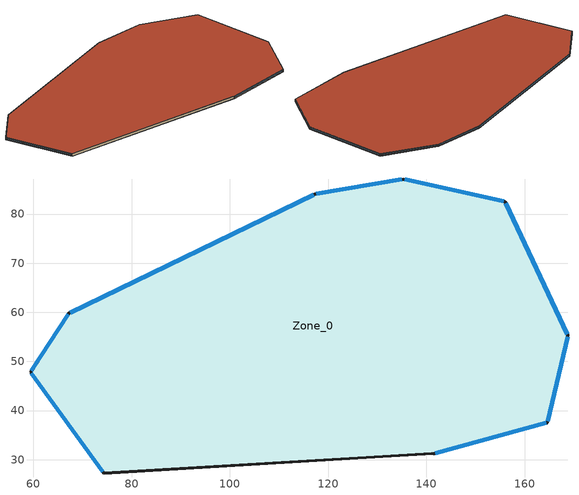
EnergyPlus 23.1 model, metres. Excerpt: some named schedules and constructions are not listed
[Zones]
Zone_0
 floor outside (90.1-2019 Nonresidential CZ 0 Exterior Floor (Mass)): 141.52,31.23 74.31,27.29 59.45,47.84 67.22,59.8 117.3,84.03 135.32,87.13 156.03,82.5 168.8,55.29 164.63,37.57 z63
 wall outside (90.1-2019 Nonresidential CZ 0 Exterior Wall (Mass)): 141.52,31.23 164.63,37.57 168.8,55.29 156.03,82.5 135.32,87.13 117.3,84.03 67.22,59.8 59.45,47.84 74.31,27.29 z63:64; 74.31,27.29,63 141.11,31.29,63 141.52,31.23,63 141.52,31.23,64 74.31,27.29,64
 window (90.1-2019 Nonresidential CZ 0 Glazing (Operable)): 141.8,31.3 164.35,37.49 / 168.68,55.55 156.16,82.23 / 117.03,83.9 67.49,59.93 / 59.62,47.61 74.13,27.53 z63.3:63.7; 164.7,37.85 168.73,55 / 155.74,82.56 135.61,87.07 / 135.03,87.08 117.59,84.08 / 67.07,59.56 59.6,48.09 z63.29:63.71
 roof outside (90.1-2019 Nonresidential CZ 0 Exterior Roof (Mass)): 141.52,31.23 164.63,37.57 168.8,55.29 156.03,82.5 135.32,87.13 117.3,84.03 67.22,59.8 59.45,47.84 74.31,27.29 141.11,31.29 z64
[EnergyManagementSystem:Sensor] Output:Variable Index Key=Environment
Name | Output:Variable
OutdoorTemp | Site Outdoor Air Drybulb Temperature
OutdoorRelHumid | Site Outdoor Air Relative Humidity
[ZoneHVAC:IdealLoadsAirSystem]
Zone_0 Ideal Loads Air: Maximum Heating Supply Air Temperature {C}=35; Minimum Cooling Supply Air Temperature {C}=12; Maximum Heating Supply Air Humidity Ratio {kgWater/kgDryAir}=0.01; Minimum Cooling Supply Air Humidity Ratio {kgWater/kgDryAir}=0.008; Heating Limit=LimitFlowRateAndCapacity; MaximumHeatingAirFlowRate [m3/s]=Autosize; MaximumSensibleHeatingCapacity [W]=Autosize; Cooling Limit=LimitFlowRateAndCapacity; MaximumCoolingAirFlowRate [m3/s]=Autosize; MaximumTotalCoolingCapacity [W]=Autosize; HeatingAvailabilitySchedule=Off; CoolingAvailabilitySchedule=CoolAvail_Zone_0; Dehumidification Control Type=Humidistat; Humidification Control Type=Humidistat; Design Specification Outdoor Air Object=Zone_0MinFreshAir; Demand Controlled Ventilation Type=OccupancySchedule; Outdoor Air Economizer Type=NoEconomizer; Heat Recovery Type=None; SensibleHeatRecoveryEffectiveness=0.7; LatentHeatRecoveryEffectiveness=0.65
[Schedule:Constant]
Off: Value=0
AllOn: Value=1
Zone_0Heating_SP_Sch: HeatingSetpoint=20
Zone_0Cooling_SP_Sch: CoolingSetpoint=26
[Schedule:Day:Hourly]
4b202076-3c28-4c82-9c04-a6a495f0d191: Fraction, 0, 0, 0, 0, 0, 0, 0, 0, 0, 0, 0, 0, 0, 0, 0, 0, 0, 0, 0, 0, 0, 0, 0, 0
0b8c0326-8bd0-45fe-b03e-297f6243c446: Fraction, 0, 0, 0, 0, 0, 0, 0, 0.2, 0.4, 0.6, 0.8, 0.8, 0.4, 0.6, 0.8, 0.8, 0.4, 0.2, 0, 0, 0, 0, 0, 0
bbaacf3e-7559-45db-a619-ec6ac1a51df1: Fraction, 0, 0, 0, 0, 0, 0, 0, 1, 1, 1, 1, 1, 1, 1, 1, 1, 1, 1, 0, 0, 0, 0, 0, 0
efeca8e7-29c6-4ae5-bc24-477d7af3ed02: Fraction, 0.1, 0.1, 0.1, 0.1, 0.1, 0.1, 0.1, 0.1, 0.1, 0.1, 0.1, 0.1, 0.1, 0.1, 0.1, 0.1, 0.1, 0.1, 0.1, 0.1, 0.1, 0.1, 0.1, 0.1
752296f0-da17-42cd-b2de-c6c1b0b13c63: Fraction, 0.1, 0.1, 0.1, 0.1, 0.1, 0.1, 0.1, 0.2, 0.4, 0.6, 0.8, 0.8, 0.4, 0.6, 0.8, 0.8, 0.4, 0.2, 0.1, 0.1, 0.1, 0.1, 0.1, 0.1
a90c3a7d-d561-4e88-9304-1309f2f5b7c4: Fraction, 1, 1, 1, 1, 1, 1, 1, 1, 0, 0, 0, 0, 0, 1, 0, 0, 0, 0, 0, 0, 0, 0, 0, 0
d9f7b2bb-ce32-41b4-bd48-2467b5920f5a: Fraction, 1, 1, 1, 1, 1, 1, 1, 1, 0, 0, 0, 0, 0, 0, 0, 0, 0, 0, 0, 0, 0, 0, 0, 0
c679e80e-e187-4de0-afcb-0fe5418baa16: Fraction, 1, 1, 1, 1, 1, 1, 1, 1, 0, 0, 0, 1, 1, 1, 1, 1, 0, 0, 0, 0, 0, 0, 0, 1
0a0839cf-3ae9-41cd-a03d-057b1f85007b: Fraction, 1, 1, 1, 1, 1, 1, 1, 1, 0, 0, 0, 0, 0, 0, 0, 0, 0, 0, 0, 0, 0, 0, 0, 1
d4902f50-d36c-4611-8744-05f3899d3a81: Fraction, 1, 1, 1, 1, 1, 1, 1, 1, 0, 0, 0, 0, 1, 1, 1, 0, 0, 0, 0, 0, 0, 0, 0, 0
ce071e62-5e5a-4421-93f8-b4aeab4f8a7b: Fraction, 1, 1, 1, 1, 1, 1, 1, 1, 0, 0, 0, 0, 0, 0, 0, 0, 0, 0, 0, 0, 0, 0, 1, 1
6ce1c73f-dd81-44bb-b3e8-c0c9d60c46d5: Fraction, 1, 1, 1, 1, 1, 1, 1, 0, 0, 0, 0, 0, 1, 1, 1, 1, 0, 0, 0, 0, 0, 0, 0, 1
65bbbe9e-91d4-4cf2-b31b-ca7e654597ff: Fraction, 1, 1, 1, 1, 1, 1, 1, 1, 0, 0, 0, 0, 1, 1, 1, 1, 1, 0, 0, 0, 0, 0, 0, 0
fae1b118-0296-4c52-8f3b-7c824febb3f4: Fraction, 1, 1, 1, 1, 1, 1, 1, 1, 0, 0, 0, 0, 1, 1, 1, 1, 1, 0, 0, 0, 0, 0, 0, 1
878747af-a5f3-4e55-9fd9-de7c2aa49e56: Fraction, 1, 1, 1, 1, 1, 0, 0, 0, 0, 0, 1, 1, 1, 1, 0, 0, 0, 0, 0, 0, 0, 0, 1, 1
b08cc5d3-bea0-444f-8786-da720f3bc2ec: Fraction, 1, 1, 1, 1, 1, 0, 0, 0, 0, 0, 0, 0, 0, 0, 0, 1, 1, 1, 1, 1, 1, 1, 1, 1
25ea3ea7-8a90-4fc1-b5de-1f4c9492b2b0: Fraction, 1, 1, 1, 1, 1, 1, 1, 0, 0, 0, 0, 0, 0, 0, 0, 0, 0, 0, 0, 0, 0, 0, 1, 1
1ff783de-1204-4da2-855d-d24501cab330: Fraction, 1, 1, 1, 1, 1, 1, 1, 0, 0, 0, 0, 0, 0, 0, 0, 0, 0, 0, 0, 0, 0, 0, 0, 1
84ac1ae6-be9c-4f00-94de-2dddad3b6f2e: Fraction, 1, 1, 1, 1, 1, 1, 1, 1, 1, 1, 1, 0, 0, 0, 0, 0, 0, 0, 0, 0, 1, 1, 1, 1
10dfe9ea-d424-4da3-a1f4-f7f7492f2381: Fraction, 1, 1, 1, 1, 1, 1, 0, 0, 0, 0, 0, 0, 0, 0, 0, 0, 0, 0, 0, 0, 0, 1, 1, 1
0cbebe47-c6d4-452d-913f-92984355483f: Fraction, 1, 1, 1, 1, 0, 0, 0, 0, 0, 0, 0, 0, 0, 0, 0, 0, 0, 0, 0, 0, 0, 1, 1, 1
e92f8d57-d3fc-4f28-ab82-5b8b0cc6dbbb: Fraction, 1, 1, 1, 1, 1, 1, 1, 1, 1, 1, 1, 1, 1, 1, 0, 0, 0, 0, 0, 0, 1, 1, 1, 1
9bee4051-cf95-46cf-b054-7a00ea332110: Fraction, 1, 1, 1, 1, 1, 1, 0, 0, 0, 0, 0, 0, 0, 0, 0, 0, 0, 0, 0, 0, 0, 0, 1, 1
73f640e3-efb8-45fc-9d4e-299565a10379: Fraction, 0, 1, 1, 1, 1, 1, 1, 1, 0, 0, 0, 0, 0, 1, 0, 0, 0, 0, 1, 1, 1, 1, 1, 1
78703160-713a-403d-8ef2-3f3ce06a14ba: Fraction, 1, 1, 1, 1, 1, 1, 0, 0, 0, 0, 0, 0, 1, 1, 0, 0, 1, 1, 1, 1, 1, 1, 1, 1
9498b012-a49a-467f-9b08-189a340cf39d: Fraction, 1, 1, 1, 1, 1, 1, 1, 1, 0, 0, 0, 0, 0, 0, 0, 0, 0, 0, 0, 0, 0, 1, 1, 1
109b3099-e46d-4cd2-81e5-3e60f5aefaee: Fraction, 1, 1, 1, 0, 0, 0, 0, 0, 0, 0, 0, 0, 0, 0, 0, 0, 0, 0, 0, 0, 0, 0, 0, 0
d7495d69-b7e2-4ec9-9356-875a133d10ff: Fraction, 1, 1, 1, 1, 1, 1, 1, 1, 0, 0, 0, 0, 1, 1, 1, 1, 0, 0, 0, 0, 0, 0, 0, 0
5cb59d84-8761-4677-bcba-14e7b1449b5d: Fraction, 0, 0, 0, 0, 0, 0, 0, 0, 1, 1, 1, 1, 1, 1, 1, 1, 0, 0, 0, 0, 0, 0, 0, 0
7a386284-6fc2-40a5-8d4b-d50813044365: Fraction, 0, 0, 0, 1, 1, 1, 1, 1, 0, 0, 0, 0, 0, 0, 0, 0, 0, 0, 0, 0, 0, 0, 0, 0
1426fbcb-9780-4d68-b2c5-cb00c53603ad: Fraction, 0, 0, 0, 1, 1, 1, 1, 1, 0, 0, 0, 0, 0, 1, 1, 1, 0, 0, 0, 0, 0, 0, 0, 0
0c405ee3-8e43-45b4-aa13-534e84af71a5: Fraction, 0, 1, 1, 1, 1, 1, 1, 1, 0, 0, 0, 0, 0, 1, 1, 0, 0, 0, 0, 0, 0, 0, 0, 0
4ee0b317-346b-48c6-8178-14238c22d751: Fraction, 0, 0, 0, 0, 1, 1, 1, 1, 0, 0, 0, 0, 0, 0, 0, 0, 0, 0, 0, 0, 0, 0, 0, 0
3ff4eb64-b860-4a95-b673-6c119b6731cc: Fraction, 1, 1, 1, 1, 1, 1, 1, 1, 1, 0, 1, 1, 1, 1, 1, 1, 1, 0, 0, 1, 1, 1, 1, 1
a51c5b3b-6daf-445a-8393-1037eb489ed0: Fraction, 1, 1, 1, 1, 1, 1, 1, 1, 0, 0, 0, 1, 1, 1, 1, 1, 0, 1, 1, 1, 1, 1, 1, 1
b9583c2b-6603-4a7f-8ed7-9e3dbb906b18: Fraction, 0, 1, 1, 1, 1, 1, 1, 1, 0, 0, 0, 0, 1, 1, 1, 0, 0, 0, 0, 0, 0, 0, 0, 0
6cf93cd8-6f75-4b31-a6bd-4ecafb8a92b1: Fraction, 0, 0, 0, 0, 0, 0, 0, 0, 0, 0, 0, 0, 1, 0, 0, 0, 0, 0, 0, 0, 0, 0, 0, 0
5897c31d-c666-4c7d-a4da-b61f4f0e404e: Fraction, 0, 1, 1, 1, 1, 1, 1, 1, 0, 0, 0, 0, 0, 0, 0, 0, 0, 0, 0, 0, 0, 0, 0, 0
4b772d1b-1413-48b8-af6a-889f3a234b0c: Fraction, 0, 1, 0, 0, 1, 0, 0, 0, 0, 0, 0, 1, 1, 1, 1, 1, 1, 0, 0, 0, 0, 0, 0, 0
480aa193-6611-4074-a8c1-a6942d3d3952: Fraction, 0, 0, 0, 0, 0, 0, 0, 0, 0, 0, 0, 0, 1, 0, 1, 0, 0, 0, 0, 0, 0, 0, 0, 0
92b422ba-87c7-4cf7-9ae7-f3ce3c885582: Fraction, 0, 0, 0, 0, 0, 0, 0, 0, 0, 0, 0, 1, 0, 0, 1, 1, 0, 0, 0, 0, 0, 0, 0, 1
87b56ecb-3057-41a7-9052-41be7a84920d: Fraction, 0, 0, 0, 1, 1, 1, 1, 1, 0, 0, 0, 1, 1, 1, 1, 0, 0, 0, 0, 0, 0, 1, 1, 0
bd4c92c5-efcc-47f4-969b-2a93bfda960e: Fraction, 0, 1, 1, 1, 1, 1, 1, 1, 0, 0, 0, 1, 1, 1, 1, 1, 0, 0, 1, 0, 0, 1, 1, 1
01c1a3f5-4dca-4e51-a230-9909e27f7a95: Fraction, 1, 1, 1, 1, 1, 1, 1, 1, 0, 0, 0, 1, 1, 1, 1, 0, 0, 0, 0, 1, 0, 0, 1, 1
0b6e2958-b197-49f8-b7aa-616d64d662bd: Fraction, 1, 1, 1, 1, 1, 1, 1, 1, 1, 1, 0, 0, 0, 0, 0, 0, 0, 0, 0, 1, 1, 1, 1, 1
e891e117-e941-427e-a47c-33de51da23ee: Fraction, 1, 1, 1, 1, 1, 1, 1, 1, 0, 0, 0, 1, 1, 1, 1, 1, 1, 0, 1, 1, 1, 1, 1, 1
798fa7e7-5014-4ec1-8f09-d0b4a826d1a5: Fraction, 1, 1, 0, 0, 1, 1, 0, 0, 0, 0, 0, 1, 0, 0, 1, 1, 0, 0, 0, 0, 0, 0, 0, 0
404be38d-442b-4200-bc1c-99a445a26f69: Fraction, 0, 1, 1, 0, 1, 1, 0, 0, 0, 0, 0, 1, 1, 1, 1, 1, 1, 0, 0, 0, 0, 0, 0, 0
e234ee8b-7f6a-422c-b26f-2866cc05ad4b: Fraction, 0, 0, 0, 0, 1, 1, 1, 1, 0, 0, 0, 1, 1, 1, 1, 1, 0, 0, 0, 0, 0, 0, 0, 0
11e29208-cf20-479d-838d-69f344f40d03: Fraction, 1, 1, 1, 1, 1, 1, 1, 1, 0, 0, 0, 1, 1, 1, 1, 1, 0, 0, 0, 0, 0, 0, 0, 0
afa892e8-1edd-4cc1-ac6c-8c15f64ca610: Fraction, 0, 0, 1, 1, 1, 1, 1, 0, 0, 0, 0, 1, 1, 1, 1, 1, 1, 0, 0, 0, 0, 0, 0, 0
1386c14a-ccc2-4b2b-b28f-6ee2dc927c59: Fraction, 0, 0, 0, 0, 0, 0, 0, 0, 0, 0, 0, 0, 0, 1, 0, 0, 0, 0, 0, 0, 0, 0, 0, 0
9e769dda-fd2c-41e0-b3a5-91cf960895a5: Fraction, 0, 0, 0, 0, 0, 0, 0, 0, 0, 0, 0, 1, 1, 1, 0, 0, 0, 0, 0, 0, 0, 0, 0, 0
1dc4e116-dde2-4a25-8904-b8ca2ce66a8f: Fraction, 0, 0, 0, 0, 0, 0, 0, 0, 0, 0, 0, 0, 1, 1, 1, 1, 0, 0, 0, 0, 0, 0, 0, 0
e6fa89c3-e520-4059-b474-dca5375f5153: Fraction, 0, 0, 0, 1, 1, 1, 1, 1, 0, 0, 0, 1, 1, 1, 1, 1, 0, 0, 0, 0, 0, 0, 0, 0
536434a5-f808-4639-a611-88ac450856ce: Fraction, 1, 1, 1, 0, 1, 1, 1, 1, 0, 0, 0, 1, 1, 1, 1, 1, 1, 0, 0, 0, 0, 0, 0, 1
e2c9fadb-7513-4928-bbf2-26072006261f: Fraction, 1, 1, 1, 1, 1, 1, 1, 1, 0, 0, 0, 1, 1, 1, 1, 1, 1, 0, 0, 0, 0, 0, 0, 1
aa70a774-873d-4de6-871c-2db3162b1dea: Fraction, 1, 1, 1, 1, 0, 0, 0, 1, 0, 0, 1, 1, 1, 1, 1, 1, 1, 0, 0, 0, 0, 0, 0, 0
845ed5cf-498c-41f5-a273-08918cad2a4b: Fraction, 1, 1, 1, 1, 0, 0, 0, 0, 0, 0, 0, 1, 1, 1, 1, 1, 1, 0, 0, 0, 0, 0, 0, 0
f5d95245-d89c-4372-868d-164739715c0c: Fraction, 0, 0, 0, 0, 0, 0, 0, 0, 0, 0, 0, 1, 1, 1, 1, 1, 0, 0, 0, 0, 0, 1, 1, 1
89fd3bfe-84b5-447a-a717-b7467002538f: Fraction, 1, 1, 1, 1, 1, 1, 1, 1, 1, 1, 0, 0, 0, 0, 1, 1, 0, 0, 0, 1, 1, 0, 1, 0
b707b4d5-8c93-4574-9543-5e84bf31eb9c: Fraction, 0, 1, 1, 1, 1, 1, 1, 1, 1, 1, 1, 1, 0, 1, 0, 1, 1, 1, 1, 1, 1, 1, 1, 1
6c5f5b92-cfb1-49f3-aa28-af9f7e744758: Fraction, 1, 1, 1, 1, 1, 1, 1, 1, 0, 0, 0, 1, 0, 1, 1, 0, 0, 0, 0, 1, 0, 1, 1, 1
455fd788-d918-48fd-9a10-b5318902fdd4: Fraction, 1, 1, 1, 1, 1, 1, 1, 1, 0, 0, 0, 1, 1, 1, 1, 1, 1, 1, 0, 0, 0, 0, 0, 0
90557fc4-8d7a-462c-a87e-bc42cac80b81: Fraction, 1, 0, 1, 1, 1, 0, 1, 1, 0, 0, 0, 1, 1, 1, 1, 1, 1, 0, 0, 0, 0, 0, 0, 0
63b5af77-f1e7-4fa2-9b05-8b1f493096e4: Fraction, 0, 0, 0, 0, 0, 1, 1, 0, 0, 0, 0, 0, 1, 1, 1, 1, 0, 0, 0, 0, 1, 1, 1, 0
ac66f0e6-c67d-4954-bb50-586ec10b2f4c: Fraction, 0, 1, 0, 1, 1, 1, 1, 1, 0, 0, 0, 1, 1, 1, 1, 1, 1, 0, 0, 0, 0, 0, 0, 0
5402c653-f9b6-4279-897c-1a3176009d6c: Fraction, 0, 1, 1, 1, 1, 1, 0, 1, 0, 0, 0, 1, 1, 1, 1, 1, 1, 1, 0, 0, 0, 0, 0, 0
4929ddeb-0a75-406f-8145-6e57b36812b0: Fraction, 0, 0, 0, 1, 1, 1, 1, 1, 0, 0, 0, 1, 1, 1, 1, 1, 1, 1, 0, 0, 0, 0, 0, 0
b0006796-805c-4aa4-a188-30774dabb10f: Fraction, 0, 0, 0, 0, 1, 1, 1, 1, 0, 0, 0, 1, 1, 1, 1, 1, 1, 1, 0, 0, 0, 0, 0, 0
0a3ba288-e023-493a-9963-f784d1728983: Fraction, 0, 0, 1, 1, 1, 1, 1, 1, 0, 0, 0, 1, 1, 1, 1, 1, 0, 1, 1, 1, 0, 1, 1, 1
b8065fdf-63f4-424d-a4e2-a43361d49fe5: Fraction, 0, 0, 0, 0, 1, 1, 1, 1, 0, 0, 1, 1, 1, 1, 1, 1, 1, 0, 0, 0, 0, 0, 0, 0
fdb4e9f7-08d6-4ec7-b24e-4019680e44c1: Fraction, 0, 0, 0, 0, 0, 1, 0, 0, 0, 1, 1, 1, 1, 1, 1, 1, 1, 1, 0, 0, 0, 0, 0, 0
77638831-9433-4dc9-b21f-815cae47cdf7: Fraction, 0, 0, 0, 1, 1, 1, 1, 0, 0, 0, 0, 1, 1, 1, 1, 1, 1, 1, 0, 0, 0, 0, 0, 0
8bec0f3d-fad7-4244-a27b-bac05c452973: Fraction, 1, 1, 1, 0, 1, 0, 1, 1, 0, 0, 0, 0, 1, 1, 1, 1, 1, 0, 0, 0, 0, 0, 0, 0
de7f9724-7c5f-40f1-ada8-3270a367f146: Fraction, 0, 0, 1, 1, 1, 1, 1, 1, 0, 1, 1, 1, 1, 1, 0, 1, 0, 0, 0, 1, 0, 0, 1, 1
9df3e5bd-5bce-47cf-b1ac-b499173c2080: Fraction, 1, 1, 1, 1, 1, 1, 0, 1, 0, 1, 1, 1, 1, 1, 1, 1, 1, 1, 0, 0, 0, 0, 0, 0
ccf0352b-1cc9-4215-8425-45950ec1eff7: Fraction, 0, 1, 1, 1, 1, 1, 0, 1, 0, 0, 0, 1, 1, 1, 0, 0, 0, 0, 0, 0, 0, 0, 0, 1
d3ebed36-bcd3-4b80-904f-1827dc509245: Fraction, 1, 1, 1, 1, 1, 1, 1, 1, 0, 1, 1, 1, 1, 1, 1, 0, 1, 0, 0, 1, 1, 1, 1, 1
1dd048c2-b80a-4c3a-8489-127b537777c8: Fraction, 1, 1, 1, 1, 1, 1, 1, 0, 0, 0, 0, 0, 1, 1, 1, 1, 0, 0, 0, 0, 0, 0, 1, 0
748acdd5-0314-4367-9fd5-dfd59f8a3764: Fraction, 0, 0, 1, 1, 1, 1, 1, 1, 0, 1, 1, 1, 1, 1, 1, 1, 1, 1, 1, 0, 0, 0, 0, 0
111da886-e7b8-48f1-bc35-709ce5cdeeeb: Fraction, 1, 1, 1, 1, 1, 1, 1, 1, 0, 0, 1, 1, 1, 0, 0, 0, 0, 0, 0, 1, 0, 1, 1, 1
0d73fc41-5ace-4b6d-a4ce-145592d0614b: Fraction, 1, 1, 1, 1, 1, 1, 1, 1, 0, 0, 0, 1, 1, 1, 1, 1, 0, 0, 0, 0, 0, 1, 1, 1
4c3a20b6-e4e6-45c9-9972-df1d8eff9777: Fraction, 1, 1, 1, 1, 1, 1, 1, 1, 0, 1, 1, 0, 1, 1, 1, 0, 0, 0, 0, 1, 1, 1, 1, 1
e790d8c0-3e82-4196-b659-4b794fa807f7: Fraction, 1, 1, 1, 1, 1, 1, 1, 1, 0, 0, 1, 1, 1, 1, 1, 1, 1, 1, 0, 0, 0, 0, 0, 0
6063e10a-e478-427b-93fb-b8e9f121dc7c: Fraction, 0, 1, 1, 0, 1, 1, 1, 1, 0, 1, 1, 1, 1, 1, 1, 1, 0, 1, 1, 1, 1, 1, 1, 1
fd59878a-509a-4b20-9086-68202768fc9c: Fraction, 1, 1, 0, 1, 1, 1, 1, 1, 0, 0, 1, 1, 1, 0, 0, 0, 1, 1, 0, 1, 1, 1, 1, 1
0a757a44-870c-4407-8a93-08edf1f1edfe: Fraction, 1, 1, 1, 1, 1, 1, 1, 1, 0, 0, 1, 1, 1, 1, 1, 0, 1, 1, 1, 1, 1, 1, 1, 1
ac9f5304-c5f7-4043-a583-c8cad7a9ce11: Fraction, 1, 1, 1, 1, 1, 1, 1, 1, 1, 0, 1, 1, 1, 1, 1, 0, 1, 0, 0, 1, 1, 1, 1, 1
747efe06-c7f4-4071-a068-d0611e8d8eb8: Fraction, 1, 1, 1, 1, 1, 1, 1, 1, 1, 1, 1, 1, 1, 1, 0, 0, 0, 0, 0, 0, 0, 1, 1, 1
f7640ad7-8070-4931-b4c1-ef7e78856e16: Fraction, 1, 1, 1, 1, 0, 0, 0, 0, 0, 0, 1, 1, 1, 1, 1, 1, 1, 0, 0, 0, 0, 0, 0, 0
a4c8c6bd-0e54-462a-8cee-4749ef4c4004: Fraction, 0, 1, 1, 1, 1, 1, 1, 1, 0, 0, 0, 1, 1, 1, 1, 1, 1, 1, 0, 0, 0, 0, 0, 0
b5d75e29-435a-4dbf-83e5-e2e7c2f39e2c: Fraction, 0, 1, 0, 0, 1, 0, 1, 0, 0, 0, 1, 1, 1, 1, 1, 1, 1, 0, 0, 0, 0, 0, 0, 0
fedbd9ad-cc78-4219-b0c8-4ea912b5ec18: Fraction, 0, 1, 1, 1, 1, 1, 1, 1, 0, 1, 1, 1, 1, 1, 1, 1, 1, 1, 0, 0, 0, 0, 0, 0
ab44dce0-72fa-4129-9ff9-fb27ee246436: Fraction, 0, 0, 0, 0, 1, 0, 0, 0, 0, 1, 1, 1, 1, 1, 1, 1, 1, 1, 1, 0, 0, 0, 0, 0
019e2ba1-32e7-496b-a0e9-8cf5ce2e1271: Fraction, 0, 0, 0, 0, 1, 1, 0, 1, 0, 0, 1, 1, 0, 1, 1, 1, 1, 1, 1, 1, 1, 1, 1, 1
2e50db42-72f7-4da3-9c7a-74d8616e7db1: Fraction, 1, 1, 1, 1, 1, 1, 1, 1, 0, 0, 0, 1, 1, 1, 1, 1, 1, 0, 0, 0, 0, 0, 0, 0
00f570d7-d5e4-4236-a7b8-85b6178ac330: Fraction, 0, 1, 1, 1, 1, 1, 1, 1, 0, 0, 1, 1, 1, 0, 0, 0, 0, 0, 0, 0, 0, 0, 0, 1
0b99a4ad-202d-4df3-921e-d9dc98292353: Fraction, 1, 1, 1, 1, 1, 1, 1, 1, 0, 0, 1, 1, 1, 1, 1, 1, 1, 0, 1, 0, 0, 0, 0, 0
1e595480-8ee9-40ef-af1b-29d4a04147e7: Fraction, 0, 0, 0, 0, 1, 1, 0, 0, 0, 0, 1, 1, 0, 0, 0, 1, 1, 0, 0, 1, 1, 1, 1, 1
41e5dfad-91a3-4ac5-a66a-cdb209d5dd46: Fraction, 1, 1, 1, 1, 1, 1, 1, 1, 0, 0, 0, 1, 1, 1, 1, 0, 0, 1, 1, 1, 1, 1, 1, 1
ff12adfb-ef66-4f56-8cde-3712b5510119: Fraction, 1, 1, 1, 1, 1, 1, 1, 1, 0, 0, 0, 1, 1, 1, 1, 0, 1, 1, 0, 0, 0, 0, 0, 0
0505baec-4ee5-43d5-8cb2-e55c09a9bb54: Fraction, 0, 0, 0, 0, 1, 0, 0, 0, 0, 1, 0, 1, 1, 1, 0, 1, 1, 1, 1, 1, 1, 1, 1, 1
ad130e13-66b6-4b1c-a907-ecdcfc641e4d: Fraction, 1, 1, 1, 1, 1, 1, 1, 1, 1, 0, 0, 1, 1, 1, 1, 1, 0, 0, 0, 0, 0, 0, 0, 0
2705e1ec-419d-4c06-904f-d841019ed117: Fraction, 1, 1, 1, 1, 1, 1, 1, 1, 0, 1, 1, 1, 1, 1, 1, 0, 0, 0, 0, 0, 0, 0, 0, 0
009e4c46-38d3-4004-89fa-5fac521d3743: Fraction, 1, 1, 1, 0, 1, 1, 0, 1, 0, 0, 0, 1, 1, 1, 0, 0, 0, 0, 0, 0, 0, 0, 0, 0
a9a3e983-fbf7-49bd-97fa-089a51f25b8e: Fraction, 0, 0, 0, 0, 0, 0, 0, 0, 1, 1, 1, 1, 1, 1, 1, 1, 1, 1, 1, 0, 0, 0, 0, 0
9134782c-4a08-4f73-9ff5-9ad4998a1be8: Fraction, 0, 0, 0, 0, 1, 0, 1, 1, 1, 1, 1, 1, 1, 1, 1, 1, 1, 1, 0, 0, 0, 0, 0, 0
52ce7417-0635-4b52-a07e-adc32f6815b8: Fraction, 0, 0, 0, 0, 0, 1, 1, 1, 1, 1, 1, 1, 1, 1, 1, 1, 1, 1, 1, 0, 0, 0, 0, 0
36718511-715b-41e6-90ac-643709a08c43: Fraction, 0, 0, 0, 0, 1, 0, 1, 0, 0, 1, 1, 1, 1, 1, 1, 1, 1, 1, 1, 0, 0, 0, 0, 0
ae8060bc-d096-4256-ba67-a14347e07e13: Fraction, 0, 0, 0, 0, 1, 1, 1, 1, 0, 1, 1, 1, 1, 1, 1, 1, 1, 1, 1, 0, 0, 0, 0, 0
142bfeca-6e68-44f9-bf6d-f41a79e79912: Fraction, 0, 0, 0, 0, 0, 0, 0, 0, 1, 1, 1, 1, 1, 1, 0, 0, 0, 0, 0, 1, 0, 0, 0, 0
13e7549c-5e65-4d15-9a1e-314f6c1a630f: Fraction, 0, 1, 0, 0, 1, 0, 1, 1, 0, 1, 1, 1, 1, 0, 1, 0, 0, 0, 0, 0, 0, 0, 0, 1
dbb1ea29-f1b9-4ab9-9751-922b13caff08: Fraction, 1, 0, 1, 1, 1, 1, 1, 0, 0, 1, 1, 1, 0, 0, 1, 1, 1, 0, 0, 0, 0, 0, 0, 0
5d98870f-3b33-46f4-8f5c-1609ecb3512c: Fraction, 1, 1, 0, 1, 1, 1, 1, 1, 0, 1, 1, 1, 1, 1, 1, 0, 0, 0, 0, 0, 0, 0, 0, 0
01d73007-85fa-4e1e-982f-c6640b69fa63: Fraction, 0, 1, 1, 1, 1, 1, 1, 1, 0, 1, 1, 1, 0, 1, 1, 1, 0, 1, 0, 1, 1, 0, 1, 0
7f3fc940-f184-40d5-a47f-b756b9cbc0f5: Fraction, 1, 1, 1, 1, 1, 1, 1, 1, 0, 0, 0, 0, 1, 0, 0, 0, 0, 0, 0, 0, 0, 0, 1, 0
292b83b6-52ec-4660-b2a3-6a720a9c97d5: Fraction, 1, 1, 0, 1, 1, 1, 1, 1, 0, 1, 1, 1, 1, 1, 1, 1, 1, 1, 0, 0, 0, 0, 0, 0
aef7271a-1886-4fbb-87e7-3285732d9649: Fraction, 0, 0, 0, 0, 0, 0, 0, 0, 0, 1, 1, 0, 0, 1, 1, 0, 0, 0, 0, 0, 0, 1, 1, 1
2bf0b408-8476-4e49-bc42-4cb6dea446f8: Fraction, 1, 1, 1, 1, 1, 1, 0, 0, 0, 0, 1, 1, 1, 1, 1, 1, 1, 1, 0, 0, 0, 0, 0, 0
8de448b2-f85a-4780-a7c9-39a0e3022fd1: Fraction, 0, 0, 0, 0, 0, 0, 0, 0, 0, 0, 1, 1, 1, 1, 1, 1, 1, 1, 0, 0, 0, 0, 0, 0
dc9c78bf-c1a1-4677-8eb6-4632168dd3d3: Fraction, 0, 0, 0, 1, 1, 1, 0, 0, 0, 0, 0, 0, 1, 1, 0, 0, 1, 1, 0, 0, 0, 1, 1, 1
6445c016-b4ac-435c-ac1e-59c6e9f2afa5: Fraction, 1, 1, 1, 1, 1, 1, 1, 1, 0, 1, 1, 1, 0, 0, 0, 0, 0, 0, 0, 0, 0, 0, 0, 1
72102ee4-0920-48b5-9e0f-06b2819feaa6: Fraction, 1, 1, 1, 1, 1, 1, 1, 1, 1, 0, 0, 0, 1, 1, 1, 1, 0, 0, 0, 0, 0, 0, 1, 1
8451dcb0-3c64-4d6f-a85f-7d646b7a1727: Fraction, 1, 1, 1, 1, 1, 1, 1, 1, 0, 0, 1, 1, 1, 1, 1, 1, 1, 0, 0, 0, 0, 0, 0, 0
81f752e7-4bd3-4ae2-8252-fcd433a1cdd9: Fraction, 1, 1, 1, 1, 1, 1, 1, 1, 0, 0, 1, 1, 1, 1, 0, 0, 1, 1, 1, 1, 1, 1, 1, 1
27576e21-c9e6-4cdb-bac6-775051c1796e: Fraction, 1, 1, 1, 1, 1, 1, 1, 1, 0, 0, 1, 1, 1, 1, 0, 0, 0, 1, 1, 1, 1, 1, 1, 1
89c322a1-ace3-4bb2-8e1e-2457362554e4: Fraction, 0, 0, 0, 0, 1, 1, 1, 1, 0, 0, 0, 0, 0, 0, 0, 0, 0, 0, 0, 0, 0, 0, 1, 1
6e4468f4-04d3-4786-985d-b809b9bdf9ff: Fraction, 1, 1, 1, 1, 1, 1, 1, 1, 1, 1, 1, 1, 1, 1, 1, 1, 1, 1, 1, 0, 0, 0, 0, 0
533983d1-b3b6-427e-b11d-a232e679d2fc: Fraction, 0, 0, 0, 0, 0, 0, 0, 0, 0, 0, 1, 1, 1, 1, 1, 0, 0, 0, 0, 0, 0, 1, 1, 1
d29f04af-c70c-459f-9b0f-324a11b383c1: Fraction, 1, 1, 1, 1, 1, 1, 1, 1, 1, 0, 0, 0, 1, 1, 1, 1, 1, 0, 0, 0, 0, 0, 0, 0
c8196791-ff7b-48a6-a2db-faa66940cb04: Fraction, 0, 1, 0, 0, 0, 1, 1, 1, 0, 0, 1, 1, 1, 0, 0, 0, 0, 0, 0, 0, 0, 0, 0, 0
2c093872-bd2a-4f00-bc26-6faedd8490ec: Fraction, 1, 1, 1, 1, 1, 1, 1, 1, 1, 0, 0, 0, 0, 0, 0, 0, 1, 1, 0, 0, 0, 0, 0, 0
462a080c-58de-428d-8e50-cf25840bacff: Fraction, 0, 0, 0, 1, 1, 0, 0, 0, 0, 1, 1, 1, 0, 0, 0, 0, 0, 0, 0, 0, 0, 0, 0, 0
302952f6-6941-40d1-af31-7c7e5cd8ccea: Fraction, 0, 0, 0, 0, 0, 0, 0, 0, 0, 1, 1, 1, 0, 0, 0, 0, 0, 0, 0, 0, 1, 1, 1, 1
9657dbf8-31f1-4692-8b0d-f771e33f6f8a: Fraction, 1, 1, 1, 1, 1, 1, 1, 1, 0, 0, 1, 1, 1, 1, 1, 1, 1, 1, 1, 0, 0, 0, 0, 0
9e24edca-e979-41be-958f-1de413102f06: Fraction, 0, 1, 1, 1, 1, 1, 0, 0, 0, 1, 1, 1, 1, 1, 1, 1, 1, 0, 0, 0, 0, 0, 0, 0
7740b6af-1a71-4bfe-97ee-7cd1aca3ed24: Fraction, 0, 1, 1, 1, 1, 1, 1, 1, 1, 0, 0, 1, 1, 1, 1, 1, 0, 0, 0, 0, 0, 0, 0, 0
734ecc7c-9500-472e-aa2e-a4662c444492: Fraction, 0, 0, 0, 0, 0, 0, 0, 0, 0, 0, 0, 0, 1, 1, 1, 1, 0, 0, 0, 0, 0, 0, 0, 1
a48424a2-5bdb-4934-8ce4-c7a81336ed07: Fraction, 0, 0, 0, 0, 0, 0, 0, 0, 0, 0, 0, 0, 1, 1, 1, 1, 1, 1, 0, 0, 0, 0, 0, 0
a1efad91-11f1-4081-978b-56846ac20bd6: Fraction, 0, 0, 1, 1, 1, 1, 1, 1, 0, 0, 0, 0, 0, 0, 0, 0, 0, 0, 0, 0, 0, 0, 0, 0
5301e01b-5a54-420e-a55b-6826bdb793ab: Fraction, 0, 0, 0, 0, 0, 0, 0, 0, 0, 0, 0, 0, 0, 0, 0, 0, 0, 0, 0, 0, 0, 0, 1, 1
e82ad83c-59a8-4b78-80c3-2c24257e7290: Fraction, 0, 0, 0, 1, 1, 1, 1, 1, 1, 0, 0, 0, 0, 0, 0, 0, 1, 0, 0, 0, 0, 0, 0, 0
893e3896-7c8c-4a15-a1df-a3e28f0615a4: Fraction, 0, 0, 0, 1, 1, 1, 1, 1, 0, 0, 1, 1, 1, 1, 1, 1, 1, 0, 0, 0, 0, 0, 0, 0
e133a2bd-a133-4be5-b98a-73ed6cf4e07d: Fraction, 0, 1, 1, 1, 1, 1, 1, 0, 0, 0, 1, 1, 1, 1, 1, 1, 1, 1, 0, 0, 0, 0, 0, 0
54e53fd7-310c-4188-8dbe-6aaac300e4cb: Fraction, 0, 0, 0, 0, 0, 0, 0, 0, 0, 1, 1, 1, 1, 1, 1, 1, 0, 0, 0, 0, 0, 0, 0, 0
f093bd9a-b455-4eb7-9d11-4d8c4cd2ca31: Fraction, 0, 1, 1, 1, 1, 1, 1, 1, 1, 1, 1, 0, 1, 1, 1, 1, 1, 1, 0, 0, 0, 0, 0, 0
b82e34a8-10e8-4c8c-8208-34d76ca9b178: Fraction, 0, 1, 0, 1, 0, 0, 0, 1, 0, 0, 1, 1, 1, 1, 1, 1, 1, 1, 1, 0, 1, 1, 0, 0
af3fb3fb-0133-4a2f-b77f-be090f54bae1: Fraction, 0, 0, 0, 0, 0, 0, 0, 0, 0, 0, 1, 1, 1, 1, 1, 1, 1, 1, 1, 1, 0, 0, 0, 0
cf851f29-aad9-4d6b-a572-dca868a58ee6: Fraction, 0, 0, 0, 0, 0, 0, 0, 0, 1, 1, 1, 1, 1, 1, 1, 1, 1, 0, 0, 0, 0, 0, 0, 0
d848ca9c-a778-4602-8555-b5c421456f23: Fraction, 0, 0, 0, 0, 0, 0, 0, 0, 0, 0, 1, 0, 0, 1, 1, 1, 1, 1, 1, 0, 0, 0, 0, 0
179349a3-da19-4bc9-9ec7-0eb2f815f57d: Fraction, 0, 0, 0, 1, 1, 0, 0, 0, 0, 1, 1, 1, 1, 0, 0, 0, 0, 0, 0, 0, 0, 0, 1, 0
fd853a6a-577f-455d-87b9-98466bf63537: Fraction, 0, 1, 1, 1, 1, 0, 1, 1, 0, 0, 0, 0, 1, 1, 1, 1, 1, 1, 1, 0, 0, 0, 0, 0
00a54d6e-1e6e-43fc-807f-80e0bcbd2fa3: Fraction, 0, 1, 0, 0, 1, 0, 1, 0, 0, 1, 1, 1, 1, 1, 1, 1, 1, 1, 1, 1, 0, 0, 0, 0
5a46af73-4320-425b-8502-2b503056ca26: Fraction, 0, 0, 0, 0, 0, 0, 0, 0, 0, 1, 1, 1, 1, 1, 1, 1, 1, 1, 1, 1, 1, 0, 0, 0
faa84f62-cb30-4410-990b-8318558cc3b8: Fraction, 0, 0, 0, 0, 0, 0, 0, 0, 1, 1, 1, 1, 1, 1, 1, 1, 1, 1, 1, 1, 1, 0, 0, 0
69785607-eff4-4412-af2e-0613d700eb45: Fraction, 0, 0, 0, 0, 0, 0, 0, 1, 0, 1, 0, 0, 1, 1, 1, 0, 0, 1, 0, 0, 0, 0, 0, 0
47cef213-2b29-418e-80bf-5332ac226853: Fraction, 0, 0, 0, 1, 1, 1, 1, 0, 0, 0, 0, 1, 1, 1, 1, 1, 1, 0, 0, 0, 0, 0, 0, 0
94b70991-2dd4-4592-beb3-a1143c4b9f18: Fraction, 0, 1, 0, 0, 0, 0, 0, 0, 0, 1, 1, 1, 1, 1, 1, 1, 1, 1, 1, 0, 1, 0, 0, 0
a1b182a9-f040-4dfd-afe0-c1987ce8bc93: Fraction, 0, 0, 0, 0, 0, 0, 0, 0, 0, 0, 0, 1, 1, 1, 1, 1, 1, 0, 1, 1, 1, 1, 1, 0
51fe78c4-c035-4d26-a51e-a9a6208728ed: Fraction, 0, 1, 1, 0, 1, 0, 0, 1, 0, 0, 0, 1, 1, 1, 0, 0, 1, 0, 0, 1, 1, 1, 1, 0
161ffa48-3bbe-4df3-a1a6-b5d9ecd5618b: Fraction, 1, 1, 1, 1, 1, 1, 1, 1, 0, 0, 0, 1, 1, 1, 1, 1, 1, 1, 0, 0, 0, 0, 1, 1
5d672104-29e2-4065-89f5-35e584eb6a98: Fraction, 0, 1, 0, 0, 1, 1, 1, 1, 0, 0, 1, 1, 1, 0, 0, 0, 0, 1, 0, 1, 1, 0, 1, 1
4d5f5918-2727-40bd-86d7-d23eb5bb89a9: Fraction, 1, 1, 1, 1, 0, 0, 0, 0, 0, 0, 0, 1, 1, 0, 1, 1, 1, 1, 1, 0, 0, 0, 0, 0
3aaddcd1-7e31-4871-8a54-fd15bef79359: Fraction, 0, 0, 0, 0, 1, 1, 1, 1, 1, 0, 1, 1, 1, 0, 1, 1, 1, 0, 0, 0, 0, 0, 0, 0
606c3cb4-cf25-4225-9f60-fb8d15bbbecc: Fraction, 0, 1, 1, 1, 1, 1, 1, 1, 0, 0, 0, 1, 1, 1, 1, 1, 0, 0, 0, 0, 0, 0, 0, 0
a259c199-a659-4d3d-84e3-d4217fb17ed2: Fraction, 0, 0, 0, 0, 0, 0, 0, 0, 0, 0, 0, 1, 1, 0, 1, 1, 1, 1, 0, 0, 0, 0, 0, 0
10d89d0b-db72-4873-95cf-81a332da72e2: Fraction, 0, 0, 0, 0, 0, 0, 0, 0, 0, 1, 0, 1, 1, 1, 1, 1, 1, 1, 0, 0, 0, 0, 0, 0
e2ac4e2c-116f-4919-9889-c5433dc3488e: Fraction, 0, 0, 0, 0, 0, 0, 0, 0, 0, 0, 1, 1, 1, 0, 1, 1, 1, 1, 0, 0, 0, 0, 0, 0
27c5b07a-9f70-4a01-ad27-7d56866f9097: Fraction, 0, 0, 0, 0, 0, 0, 1, 1, 1, 0, 1, 0, 0, 0, 0, 0, 0, 0, 0, 1, 0, 0, 0, 0
9d7c8828-e18b-4d0b-8df1-76cab1feb5cb: Fraction, 1, 0, 0, 0, 1, 0, 0, 0, 0, 0, 1, 1, 0, 1, 1, 1, 1, 0, 0, 0, 0, 0, 0, 0
3cf0ce9d-2594-4689-9f76-0f618d73a653: Fraction, 0, 0, 0, 0, 0, 0, 0, 0, 0, 1, 1, 1, 0, 0, 1, 1, 1, 1, 0, 0, 0, 0, 0, 0
266ac6e8-72b7-42f3-b00a-93a7ecac5812: Fraction, 0, 0, 0, 0, 0, 0, 0, 0, 0, 1, 1, 1, 1, 1, 1, 1, 1, 1, 1, 0, 0, 0, 0, 0
b78a4483-1e62-4355-ae37-cba2d4cd36a1: Fraction, 0, 0, 0, 0, 0, 0, 0, 0, 0, 1, 1, 1, 0, 0, 1, 1, 1, 0, 0, 0, 0, 0, 0, 0
3f912683-ac43-4791-b5c6-0f732fe430d8: Fraction, 0, 0, 0, 0, 1, 0, 0, 0, 0, 0, 1, 1, 1, 1, 1, 1, 1, 1, 0, 0, 0, 0, 1, 0
f25eadea-7f6f-4de0-acde-ff12e892404e: Fraction, 0, 1, 1, 1, 1, 1, 1, 0, 0, 0, 1, 1, 1, 0, 0, 0, 0, 0, 1, 1, 1, 1, 1, 1
ddf8fa0c-325a-4fdb-bde0-cf91bad965a6: Fraction, 1, 1, 1, 1, 1, 1, 0, 0, 0, 0, 1, 1, 1, 0, 1, 1, 1, 1, 0, 0, 0, 0, 0, 0
966f9b34-1513-43de-9c01-5dced82e60c3: Fraction, 0, 1, 1, 1, 1, 1, 1, 1, 0, 0, 0, 0, 0, 0, 1, 1, 0, 0, 0, 0, 0, 0, 0, 0
c02b2f88-813b-4586-bb5e-17821bf0091a: Fraction, 1, 0, 1, 1, 1, 1, 1, 1, 0, 0, 1, 1, 1, 1, 1, 1, 1, 1, 1, 1, 1, 1, 1, 1
35706eac-3f3e-493d-8e2d-b3a743d1290a: Fraction, 1, 1, 1, 1, 1, 1, 1, 1, 1, 1, 0, 0, 1, 0, 0, 0, 0, 0, 0, 0, 0, 0, 0, 1
e011cb5a-3831-43c6-8e2f-f1c5812edb00: Fraction, 1, 1, 1, 1, 1, 1, 1, 1, 0, 0, 0, 0, 0, 0, 1, 1, 0, 0, 0, 0, 1, 0, 0, 1
98b926ff-d62f-4141-b284-dea33210fd22: Fraction, 1, 1, 1, 1, 1, 1, 1, 1, 0, 0, 0, 0, 0, 0, 1, 1, 0, 0, 0, 0, 0, 0, 0, 0
97d59357-9224-43ec-b6b0-10cb42debad7: Fraction, 0, 1, 0, 1, 1, 1, 1, 1, 0, 0, 0, 1, 1, 1, 0, 0, 0, 0, 0, 0, 0, 0, 0, 0
222fcbf9-bad1-4623-a990-528a876a93b6: Fraction, 0, 1, 1, 1, 1, 1, 1, 1, 1, 0, 0, 1, 1, 1, 1, 1, 1, 0, 0, 0, 0, 0, 0, 0
f085588c-0e0c-4ec6-b577-4b41f619a955: Fraction, 0, 0, 0, 1, 1, 1, 1, 1, 0, 0, 0, 1, 1, 1, 1, 1, 1, 1, 1, 0, 0, 0, 0, 0
29d0b029-afe1-430e-a6cb-26b54602ff11: Fraction, 0, 0, 0, 1, 1, 1, 1, 1, 0, 0, 1, 1, 1, 0, 1, 1, 1, 0, 1, 1, 1, 1, 1, 1
2c9dea19-57aa-485b-9402-2bfeccc3d4a0: Fraction, 1, 0, 1, 1, 1, 1, 1, 1, 0, 0, 0, 0, 1, 0, 1, 0, 0, 0, 0, 0, 0, 0, 0, 0
f129eaa6-f6e9-40ab-aaed-af958a976dc3: Fraction, 0, 0, 0, 0, 0, 0, 0, 0, 0, 0, 0, 0, 0, 1, 1, 1, 0, 0, 0, 0, 0, 0, 0, 0
44e2d705-90e5-4bae-9ed5-fe477c7df88f: Fraction, 0, 0, 0, 0, 1, 0, 0, 0, 0, 0, 0, 1, 1, 1, 1, 1, 1, 0, 0, 0, 0, 0, 0, 0
5b51d1d9-c31c-4c82-8d6e-a0776af710b2: Fraction, 0, 0, 0, 0, 1, 0, 0, 0, 0, 1, 1, 0, 0, 1, 1, 1, 1, 1, 1, 1, 1, 1, 1, 1
4b7b710c-b8c9-46e8-bdf9-a25f43ebd68d: Fraction, 1, 1, 1, 1, 1, 1, 1, 1, 1, 0, 0, 1, 0, 1, 1, 1, 1, 1, 1, 0, 0, 0, 0, 1
f89baa6f-a406-4a5e-be97-72bf067c03f2: Fraction, 1, 1, 1, 1, 1, 1, 1, 1, 0, 0, 0, 0, 0, 0, 1, 1, 1, 0, 0, 0, 0, 0, 0, 0
bb9d1069-4cc0-4f4b-9962-3799ef5808f9: Fraction, 0, 0, 1, 0, 0, 0, 0, 1, 0, 0, 0, 0, 0, 1, 1, 1, 1, 0, 0, 0, 0, 0, 1, 0
ac758a45-558b-4a3f-b391-4dedf9531bed: Fraction, 0, 0, 1, 1, 1, 1, 1, 1, 0, 0, 0, 1, 1, 1, 1, 1, 1, 1, 0, 0, 0, 0, 0, 0
4d0fc2bd-01c4-4010-ac32-d4d20ad5091f: Fraction, 0, 0, 1, 1, 1, 1, 1, 1, 0, 0, 1, 1, 1, 1, 1, 1, 1, 1, 1, 0, 0, 0, 0, 0
d6dfe5f5-5b08-4e3b-bbcc-b22bbd33464e: Fraction, 0, 0, 1, 1, 1, 1, 1, 1, 0, 1, 1, 1, 1, 1, 1, 1, 1, 1, 0, 0, 0, 0, 0, 0
114c655b-8454-407f-a592-2e7bd663f03a: Fraction, 0, 0, 1, 1, 1, 1, 1, 1, 0, 0, 1, 1, 1, 1, 1, 1, 1, 1, 0, 0, 0, 0, 0, 0
131d89ee-4f69-4f03-9297-b4e784f8fab4: Fraction, 0, 0, 1, 1, 1, 1, 1, 1, 0, 1, 0, 1, 1, 1, 1, 1, 1, 1, 0, 0, 0, 0, 0, 0
dfa09a60-8c9d-457b-bd3f-55cd71a7cd56: Fraction, 0, 0, 0, 0, 0, 0, 0, 0, 0, 0, 0, 1, 1, 1, 1, 1, 1, 1, 0, 0, 0, 0, 0, 0
7c74e592-af6d-4a19-8566-78be94eb7f2e: Fraction, 0, 0, 0, 0, 0, 0, 0, 0, 0, 1, 1, 1, 1, 1, 1, 1, 1, 0, 0, 0, 0, 0, 0, 0
e24b0b1d-a4e0-4296-a320-8be8f89f37a4: Fraction, 0, 1, 1, 1, 1, 1, 1, 1, 1, 1, 1, 1, 0, 0, 0, 1, 1, 0, 0, 0, 0, 0, 0, 0
8a318865-c743-40ae-9cd0-846614e517aa: Fraction, 0, 1, 0, 1, 1, 1, 1, 1, 1, 0, 0, 0, 1, 1, 1, 1, 1, 0, 0, 0, 0, 0, 0, 1
6cb0c502-b60c-4a19-bd09-2014add3e2c6: Fraction, 0, 0, 0, 1, 1, 1, 0, 1, 0, 0, 0, 1, 0, 0, 0, 0, 0, 0, 0, 0, 0, 0, 0, 0
fd87b867-e52b-467c-bb70-4d75508e7d97: Fraction, 1, 1, 1, 1, 1, 1, 1, 1, 0, 0, 0, 1, 1, 0, 0, 0, 0, 0, 0, 0, 0, 0, 0, 0
41ad4bdd-2efd-40c0-98c7-844a8fc8f5e4: Fraction, 0, 0, 0, 0, 0, 0, 1, 1, 0, 0, 0, 0, 1, 1, 1, 0, 0, 0, 0, 0, 0, 0, 0, 0
f48b411d-13c2-465d-bf01-c9fc285f1e68: Fraction, 0, 0, 1, 1, 1, 1, 1, 1, 0, 0, 0, 0, 1, 1, 1, 1, 0, 0, 0, 0, 0, 0, 0, 0
81b9996d-ae38-403a-a6e8-bf62cec5ceba: Fraction, 0, 0, 0, 1, 1, 1, 0, 0, 0, 0, 0, 1, 1, 1, 1, 1, 1, 1, 0, 0, 0, 0, 0, 0
15888ae7-a93e-48fe-8e0a-3a487262ea6c: Fraction, 0, 0, 0, 1, 1, 1, 0, 0, 0, 0, 1, 1, 1, 1, 1, 1, 1, 1, 1, 0, 0, 0, 0, 0
3621baad-c053-4119-84cc-199fe9b7460e: Fraction, 0, 0, 0, 0, 0, 1, 1, 0, 0, 0, 0, 0, 0, 0, 0, 0, 0, 0, 0, 0, 0, 0, 0, 0
61708074-ff4f-4f40-b8e9-60fe78dba2ad: Fraction, 0, 0, 0, 0, 0, 0, 0, 0, 0, 0, 0, 0, 1, 0, 1, 1, 1, 1, 0, 0, 0, 0, 0, 0
9dcf4a59-0358-4342-b184-8bac430b4363: Fraction, 0, 0, 0, 0, 0, 1, 1, 1, 0, 0, 0, 1, 1, 1, 1, 1, 0, 0, 0, 0, 0, 0, 0, 0
97e52a39-b9d3-440f-924e-7b9934e8ec92: Fraction, 0, 0, 0, 0, 0, 0, 0, 0, 0, 1, 0, 1, 1, 1, 0, 1, 0, 0, 0, 0, 0, 0, 0, 0
c07f0ddf-b380-4113-beee-502d0c1d737b: Fraction, 0, 0, 0, 0, 1, 0, 1, 0, 0, 0, 1, 1, 1, 0, 1, 1, 1, 0, 0, 0, 1, 1, 1, 1
7ea64a46-ce87-4f7a-965d-84709a6459a8: Fraction, 1, 1, 0, 0, 1, 1, 1, 1, 0, 0, 0, 0, 0, 0, 0, 0, 0, 0, 0, 0, 0, 0, 0, 0
598a870b-7570-44f8-b459-483f35e2cf63: Fraction, 0, 0, 0, 0, 0, 1, 0, 1, 0, 0, 0, 1, 1, 1, 1, 1, 0, 0, 0, 1, 1, 1, 1, 1
1ed9beab-7e9a-42e7-8a58-f01fe0b1b63e: Fraction, 1, 1, 1, 0, 0, 1, 1, 1, 0, 0, 0, 0, 0, 0, 0, 0, 0, 0, 0, 0, 0, 0, 0, 0
ef276571-354d-420b-ba9c-87198c6075d3: Fraction, 0, 0, 0, 0, 1, 0, 1, 1, 1, 0, 0, 0, 1, 0, 0, 0, 0, 0, 0, 0, 0, 0, 0, 0
464d86c0-d661-4ac0-817f-2ecafc57f580: Fraction, 0, 0, 0, 1, 0, 0, 0, 0, 0, 0, 0, 1, 1, 0, 1, 1, 0, 1, 0, 0, 0, 0, 0, 0
d3985e21-7eef-4ba3-b60e-5ffc3ec48e12: Fraction, 0, 0, 0, 0, 0, 0, 0, 0, 0, 0, 0, 1, 1, 0, 0, 0, 0, 0, 0, 0, 0, 0, 0, 1
8f947cd7-6e56-4996-a9e6-0ff7f4e6f2d5: Fraction, 1, 0, 1, 1, 1, 1, 1, 1, 0, 0, 0, 1, 1, 1, 1, 1, 0, 0, 0, 0, 0, 0, 0, 0
75f2b0b5-8d6e-4dd4-a546-02a8c9150f82: Fraction, 0, 1, 1, 1, 1, 1, 1, 1, 0, 0, 1, 0, 0, 0, 1, 0, 0, 0, 0, 0, 1, 1, 1, 1
d35b1387-07c7-442d-a01b-81c2a9deac82: Fraction, 1, 1, 1, 0, 1, 0, 0, 0, 0, 0, 0, 0, 1, 1, 1, 1, 0, 1, 0, 0, 0, 0, 0, 0
45f65e19-a52f-4c5a-a9c8-1b3f90dee92d: Fraction, 0, 0, 0, 0, 0, 0, 1, 1, 0, 0, 0, 1, 1, 0, 0, 0, 0, 0, 0, 0, 0, 0, 0, 0
be06482d-4ae9-45d0-9924-d762a62f08a3: Fraction, 0, 1, 1, 1, 1, 1, 0, 1, 1, 1, 1, 0, 0, 0, 0, 0, 0, 0, 0, 0, 0, 0, 0, 0
ec524b54-62cd-40e4-b975-e62bc6edd67f: Fraction, 0, 0, 0, 1, 0, 1, 1, 0, 0, 0, 0, 1, 0, 1, 1, 1, 1, 1, 1, 0, 0, 0, 0, 0
1e98331a-df67-4197-a507-ea0a2bb313f7: Fraction, 0, 0, 0, 1, 1, 1, 0, 0, 0, 0, 0, 0, 1, 1, 1, 1, 0, 0, 0, 0, 0, 0, 0, 0
462fd60d-d837-495c-a01e-fc2756428c06: Fraction, 0, 1, 1, 1, 1, 0, 1, 1, 0, 0, 0, 1, 1, 1, 1, 1, 1, 1, 1, 0, 0, 0, 0, 0
97ac7449-ad12-4cb3-ae1a-261d8978b115: Fraction, 0, 0, 0, 0, 0, 0, 0, 0, 0, 0, 1, 1, 1, 1, 1, 1, 1, 1, 1, 0, 0, 0, 0, 0
d2cf0b95-12a8-41f1-ba68-96d3adff3c27: Fraction, 0, 0, 1, 1, 1, 0, 0, 1, 0, 0, 1, 1, 1, 1, 1, 1, 1, 1, 1, 1, 0, 0, 0, 0
ca275b49-bb07-44f9-a8a9-a09bfd5a2893: Fraction, 0, 0, 0, 0, 0, 0, 0, 1, 0, 0, 1, 1, 1, 1, 1, 1, 0, 1, 1, 1, 1, 1, 0, 0
51384103-ec41-4c3a-90aa-c149ced1f4cd: Fraction, 0, 0, 0, 0, 0, 0, 0, 0, 0, 1, 0, 1, 1, 1, 0, 0, 0, 0, 0, 0, 0, 0, 1, 1
4d4cc264-0a52-4dab-8374-2c6686822829: Fraction, 1, 1, 1, 1, 1, 1, 1, 1, 1, 0, 1, 0, 0, 1, 0, 0, 0, 0, 0, 1, 0, 0, 0, 1
192c6e30-5e9a-47d0-a3d9-746aea5ba6c4: Fraction, 1, 1, 1, 1, 1, 1, 1, 1, 0, 0, 0, 1, 1, 1, 0, 0, 1, 1, 0, 0, 0, 0, 0, 1
9869e8e2-868a-4e67-b918-0f841558565d: Fraction, 0, 0, 0, 0, 0, 0, 0, 0, 0, 0, 1, 0, 1, 1, 1, 0, 0, 0, 0, 0, 0, 0, 0, 0
04dbec85-e66b-47e5-b31f-927db136aad3: Fraction, 0, 1, 1, 1, 1, 1, 1, 1, 1, 0, 1, 1, 1, 1, 1, 0, 0, 0, 0, 1, 0, 1, 1, 1
2bb6e724-756d-46ed-b5bd-51e0b787e864: Fraction, 0, 0, 0, 0, 1, 1, 1, 1, 1, 1, 1, 0, 0, 0, 0, 0, 0, 0, 1, 0, 0, 0, 0, 0
939345fc-ef61-4177-86ed-bdd421171585: Fraction, 0, 1, 0, 0, 1, 0, 0, 1, 0, 0, 1, 1, 1, 0, 0, 1, 0, 0, 0, 0, 0, 0, 0, 0
19266d34-b427-4a14-963c-0c8a9e3eb6c3: Fraction, 0, 0, 0, 0, 1, 1, 1, 1, 0, 0, 1, 1, 0, 0, 0, 0, 0, 0, 0, 0, 0, 0, 0, 0
787d7f5a-903e-4bcd-9b96-57321e712646: Fraction, 0, 0, 0, 0, 0, 1, 0, 0, 0, 1, 0, 1, 1, 1, 1, 1, 0, 0, 0, 0, 0, 0, 0, 1
61e6a23a-5ec4-4076-ae92-62feb6db656b: Fraction, 1, 1, 1, 1, 1, 1, 1, 1, 0, 1, 1, 1, 1, 1, 1, 1, 0, 0, 0, 0, 0, 0, 0, 0
421a181a-efca-4265-8785-04fc5f3a79b4: Fraction, 0, 0, 0, 0, 0, 0, 0, 0, 0, 1, 1, 1, 1, 1, 1, 0, 0, 0, 0, 0, 0, 0, 0, 0
8c9d585e-6179-437a-a5c1-23a84fc07dc3: Fraction, 0, 1, 0, 0, 1, 1, 1, 1, 0, 1, 1, 1, 1, 1, 1, 1, 1, 1, 0, 0, 0, 0, 0, 0
2ad64fe2-ef14-47d2-a9a4-cb25ee1a5ae7: Fraction, 0, 0, 1, 1, 1, 1, 1, 1, 0, 0, 0, 0, 0, 1, 0, 1, 1, 0, 0, 0, 0, 0, 0, 0
215dfba4-04ab-4afe-8614-a68fbb4f520a: Fraction, 0, 0, 1, 1, 1, 1, 1, 1, 1, 1, 0, 0, 0, 0, 0, 0, 0, 0, 0, 0, 1, 0, 0, 0
45f8a590-2e4f-4da0-a2c9-4b59ec4a82f3: Fraction, 1, 1, 1, 1, 1, 0, 0, 0, 0, 0, 0, 1, 1, 1, 1, 1, 1, 0, 0, 0, 0, 0, 0, 0
4df7d897-4b16-4765-ac49-76574a11943b: Fraction, 0, 1, 1, 1, 1, 1, 1, 0, 0, 0, 0, 0, 0, 0, 0, 0, 1, 1, 1, 1, 1, 1, 1, 1
2236aa15-3794-4588-a9cd-984bc5eb2746: Fraction, 0, 1, 0, 0, 1, 0, 0, 0, 0, 0, 0, 0, 1, 0, 0, 0, 0, 0, 0, 0, 0, 0, 0, 0
a77b9cb8-6d07-4d04-bd01-5823b6e67565: Fraction, 0, 1, 1, 1, 1, 1, 1, 1, 1, 1, 0, 0, 0, 0, 0, 1, 1, 0, 0, 0, 0, 0, 0, 0
ceb44194-e46e-45a9-b108-a2d2b53d146d: Fraction, 1, 1, 1, 0, 1, 1, 1, 1, 0, 0, 1, 1, 1, 1, 1, 1, 1, 1, 0, 0, 0, 0, 0, 0
6a3ba33b-1d5b-471f-83cb-e942757651bc: Fraction, 0, 1, 0, 0, 0, 0, 0, 0, 0, 0, 1, 0, 0, 0, 1, 1, 1, 1, 1, 0, 0, 0, 0, 1
3e84e44c-d2b4-4bec-9c2d-13acfacade52: Fraction, 1, 1, 1, 1, 1, 0, 1, 1, 1, 0, 0, 0, 0, 1, 1, 0, 0, 0, 0, 0, 0, 0, 0, 1
327106ee-3d33-4955-b3cd-d9b3713c3d95: Fraction, 1, 1, 1, 1, 1, 1, 0, 0, 0, 0, 0, 1, 1, 1, 1, 1, 1, 0, 0, 0, 0, 0, 0, 0
13b86780-1374-4942-897f-dc942ecaa788: Fraction, 0, 1, 1, 1, 1, 1, 1, 0, 0, 0, 0, 1, 1, 1, 1, 0, 0, 0, 0, 0, 0, 0, 0, 0
fbe91d4b-3dc9-4a02-9f1c-0c612707f169: Fraction, 0, 0, 0, 0, 0, 0, 0, 0, 0, 1, 1, 1, 1, 1, 1, 1, 1, 1, 0, 0, 0, 0, 0, 0
7ffdfb3f-10f1-4cf9-88d2-2c1d4d51e966: Fraction, 0, 0, 1, 1, 1, 1, 1, 0, 0, 0, 1, 1, 1, 1, 0, 0, 0, 0, 0, 0, 0, 0, 0, 0
d25d6310-8f75-4a06-b5c3-3429edddcc00: Fraction, 1, 1, 1, 1, 1, 1, 1, 1, 1, 0, 0, 0, 0, 0, 0, 0, 0, 0, 1, 1, 1, 1, 1, 1
269965a5-4a80-49b4-a936-8a7a5b3bed3a: Fraction, 1, 1, 1, 1, 1, 1, 1, 0, 0, 1, 1, 1, 0, 0, 0, 0, 0, 0, 0, 0, 0, 0, 0, 0
f61c7956-35fd-4cf8-8ffe-132c8fa48be9: Fraction, 1, 1, 1, 1, 1, 1, 1, 1, 0, 1, 1, 0, 0, 0, 1, 1, 0, 0, 0, 0, 0, 0, 0, 0
e173e245-9eab-4114-82fc-e979f2ed5631: Fraction, 0, 0, 0, 1, 1, 1, 0, 0, 0, 1, 1, 1, 1, 1, 1, 1, 1, 1, 0, 0, 0, 0, 0, 0
beb8d663-1884-4c0f-88ec-1ee044dd92f9: Fraction, 0, 0, 0, 0, 0, 0, 0, 1, 1, 1, 1, 0, 0, 0, 0, 0, 0, 0, 0, 0, 0, 0, 0, 1
2aea56c5-f555-4f93-b95f-b240f8504358: Fraction, 1, 1, 1, 1, 1, 1, 1, 1, 0, 0, 0, 1, 1, 1, 1, 0, 0, 0, 1, 1, 1, 1, 1, 1
09a534a1-41dd-4e5d-924a-081537905a54: Fraction, 1, 1, 1, 1, 1, 1, 1, 1, 1, 1, 1, 1, 1, 1, 1, 0, 0, 0, 0, 1, 1, 1, 0, 1
ae59f70d-4c6a-4ed5-861a-d023c76276c6: Fraction, 1, 1, 1, 1, 1, 1, 1, 1, 0, 0, 1, 1, 0, 1, 0, 0, 0, 0, 0, 0, 0, 0, 0, 1
c9ae3083-7c25-4c52-9963-9a4a21dfb410: Fraction, 1, 1, 1, 1, 1, 1, 1, 0, 0, 0, 1, 0, 0, 0, 0, 0, 0, 0, 0, 1, 1, 1, 1, 1
28fcd1d0-d10c-4ad4-8fe2-569f3ca4e4e5: Fraction, 1, 1, 1, 1, 1, 0, 0, 0, 0, 0, 1, 1, 1, 1, 1, 1, 1, 0, 0, 0, 0, 0, 0, 0
861de2fc-cc3d-45be-9a7e-7c4d8dc43c79: Fraction, 1, 1, 1, 1, 1, 1, 1, 1, 1, 1, 0, 0, 0, 0, 0, 0, 1, 0, 0, 0, 0, 0, 0, 0
ef901e36-019d-4acd-a7ff-06b31516b910: Fraction, 1, 1, 1, 1, 1, 1, 1, 1, 1, 1, 1, 1, 0, 0, 0, 0, 0, 0, 0, 0, 0, 1, 1, 1
73b9d145-6da2-4190-8aee-577419cf1543: Fraction, 1, 1, 1, 1, 1, 1, 1, 0, 0, 0, 1, 1, 1, 1, 1, 1, 1, 0, 0, 0, 0, 1, 1, 1
177f936a-2fdf-4e2f-a108-2502b1fda0f5: Fraction, 1, 1, 1, 1, 1, 1, 1, 1, 0, 0, 1, 1, 1, 1, 0, 1, 1, 1, 1, 1, 1, 1, 1, 1
0b3aabfc-739c-48a7-85d3-c8b6580cc67f: Fraction, 1, 1, 1, 1, 1, 1, 1, 1, 1, 0, 0, 0, 0, 1, 0, 0, 0, 0, 0, 0, 0, 0, 0, 0
